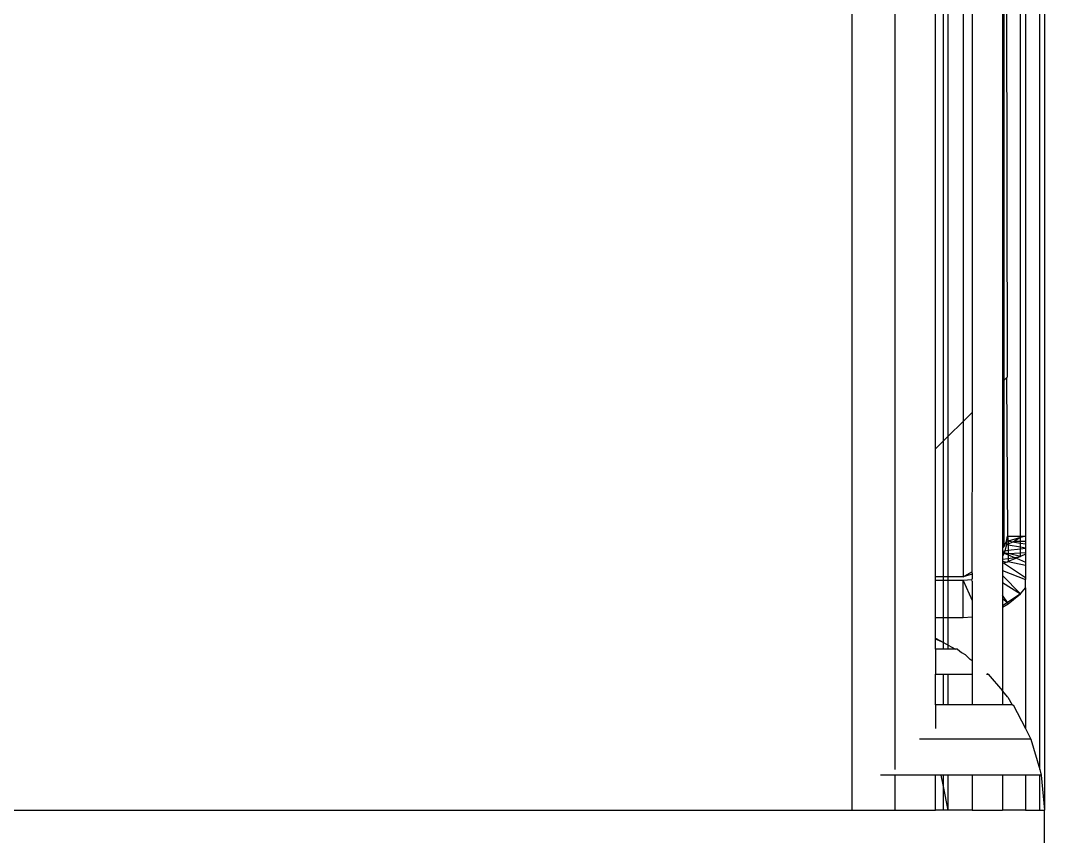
# Model space of a CAD drawing. Header units: inches. Extents: x 17 to 4615, y 5 to 3256.
# Drawn here: x 1668.08 to 1695.73, y 2226.04 to 2248.08 of the extents above; entities that cross this region are included whole.
import ezdxf

# ---------------------------------------------------------------- set-up
doc = ezdxf.new("R2010")
doc.units = ezdxf.units.IN
doc.header["$MEASUREMENT"] = 0

msp = doc.modelspace()

# ---------------------------------------------------------------- linework, layer by layer
for p, q in [((1690.532, 2607.152), (1690.532, 2226.752)), ((1695.732, 2607.152), (1695.732, 2226.752)), ((1691.69, 2606.055), (1691.69, 2227.85)), ((1695.602, 2227.85), (1695.602, 2606.055)), ((1695.088, 2234.152), (1695.088, 2256.952)), ((1695.217, 2256.952), (1695.217, 2234.152)), ((1694.732, 2238.452), (1694.709, 2250.036)), ((1694.641, 2238.361), (1694.641, 2249.693)), ((1694.598, 2249.629), (1694.598, 2238.318)), ((1692.789, 2236.509), (1692.789, 2248.952)), ((1693.005, 2236.725), (1693.005, 2248.952)), ((1693.132, 2236.852), (1693.132, 2248.952)), ((1693.532, 2248.952), (1693.532, 2237.252)), ((1693.775, 2249), (1693.775, 2237.494)), ((1694.598, 2238.318), (1694.641, 2238.361)), ((1694.641, 2238.361), (1694.709, 2238.429)), ((1694.641, 2233.877), (1694.641, 2238.361)), ((1694.709, 2238.429), (1694.732, 2238.452)), ((1694.709, 2238.429), (1694.732, 2234.152)), ((1694.598, 2238.318), (1694.598, 2233.824)), ((1693.532, 2237.252), (1693.775, 2237.494)), ((1693.775, 2237.494), (1693.767, 2233.19)), ((1693.132, 2236.852), (1693.532, 2237.252)), ((1693.532, 2237.252), (1693.532, 2233.052)), ((1692.789, 2236.509), (1693.005, 2236.725)), ((1693.005, 2236.725), (1693.132, 2236.852)), ((1693.005, 2233.052), (1693.005, 2236.725)), ((1693.132, 2233.052), (1693.132, 2236.852)), ((1692.789, 2233.052), (1692.789, 2236.509)), ((1694.641, 2233.877), (1694.709, 2234.015)), ((1694.709, 2233.918), (1694.661, 2233.757)), ((1694.709, 2234.015), (1694.732, 2234.152)), ((1694.755, 2234.015), (1694.709, 2234.015)), ((1694.709, 2234.015), (1694.709, 2233.918)), ((1694.755, 2233.939), (1694.709, 2233.918)), ((1694.755, 2233.91), (1694.709, 2233.918)), ((1694.732, 2234.152), (1695.088, 2234.152)), ((1694.732, 2234.152), (1694.755, 2234.015)), ((1695.088, 2234.117), (1694.755, 2234.015)), ((1694.865, 2233.99), (1694.755, 2234.015)), ((1694.755, 2234.015), (1694.755, 2233.939)), ((1694.865, 2233.99), (1694.755, 2233.939)), ((1694.755, 2233.939), (1694.755, 2233.91)), ((1695.088, 2233.853), (1694.755, 2233.91)), ((1694.755, 2233.91), (1694.755, 2233.77)), ((1694.919, 2234.015), (1694.865, 2233.99)), ((1695.088, 2233.954), (1694.865, 2233.99)), ((1695.088, 2234.117), (1694.919, 2234.015)), ((1694.919, 2234.015), (1695.088, 2234.015)), ((1695.088, 2234.152), (1695.217, 2234.152)), ((1695.217, 2234.152), (1695.088, 2234.117)), ((1695.088, 2234.117), (1695.088, 2234.152)), ((1695.088, 2234.015), (1695.088, 2234.117)), ((1695.088, 2234.015), (1695.217, 2234.015)), ((1695.088, 2233.954), (1695.088, 2234.015)), ((1695.217, 2233.933), (1695.088, 2233.954)), ((1695.088, 2233.853), (1695.088, 2233.954)), ((1695.217, 2234.152), (1695.217, 2234.015)), ((1695.217, 2234.015), (1695.217, 2233.933)), ((1695.217, 2233.933), (1695.217, 2233.831)), ((1694.598, 2233.824), (1694.641, 2233.877)), ((1694.598, 2233.824), (1694.598, 2233.749)), ((1694.598, 2233.749), (1694.661, 2233.757)), ((1694.598, 2233.749), (1694.598, 2233.723)), ((1694.641, 2233.693), (1694.598, 2233.723)), ((1694.598, 2233.723), (1694.598, 2233.612)), ((1694.641, 2233.693), (1694.598, 2233.612)), ((1694.661, 2233.757), (1694.641, 2233.693)), ((1694.641, 2233.693), (1694.712, 2233.695)), ((1694.641, 2233.693), (1694.755, 2233.646)), ((1694.661, 2233.757), (1694.755, 2233.77)), ((1694.712, 2233.695), (1694.755, 2233.684)), ((1694.755, 2233.77), (1695.088, 2233.814)), ((1694.755, 2233.77), (1694.755, 2233.684)), ((1694.755, 2233.684), (1695.088, 2233.706)), ((1695.088, 2233.602), (1694.755, 2233.684)), ((1694.755, 2233.684), (1694.755, 2233.646)), ((1694.755, 2233.646), (1694.922, 2233.577)), ((1694.755, 2233.646), (1694.755, 2233.551)), ((1695.217, 2233.831), (1695.088, 2233.853)), ((1695.088, 2233.814), (1695.088, 2233.853)), ((1695.088, 2233.814), (1695.217, 2233.831)), ((1695.088, 2233.706), (1695.088, 2233.814)), ((1695.088, 2233.706), (1695.217, 2233.71)), ((1695.088, 2233.602), (1695.088, 2233.706)), ((1695.217, 2233.667), (1695.088, 2233.602)), ((1695.217, 2233.831), (1695.217, 2233.71)), ((1695.217, 2233.71), (1695.217, 2233.667)), ((1695.217, 2233.667), (1695.217, 2233.454)), ((1694.598, 2233.612), (1694.598, 2233.527)), ((1694.598, 2233.527), (1694.755, 2233.551)), ((1694.598, 2233.527), (1694.598, 2233.474)), ((1694.598, 2233.474), (1694.722, 2233.453)), ((1694.598, 2233.474), (1694.598, 2233.44)), ((1694.629, 2233.419), (1694.598, 2233.44)), ((1694.598, 2233.44), (1694.598, 2233.408)), ((1694.629, 2233.419), (1694.598, 2233.408)), ((1694.598, 2233.408), (1694.598, 2233.221)), ((1694.722, 2233.453), (1694.629, 2233.419)), ((1695.217, 2233.026), (1694.629, 2233.419)), ((1694.755, 2233.465), (1694.722, 2233.453)), ((1694.755, 2233.551), (1694.922, 2233.577)), ((1694.974, 2233.555), (1694.755, 2233.465)), ((1694.755, 2233.551), (1694.755, 2233.465)), ((1694.755, 2233.465), (1695.217, 2233.369)), ((1694.922, 2233.577), (1695.088, 2233.602)), ((1694.922, 2233.577), (1694.974, 2233.555)), ((1695.088, 2233.602), (1694.974, 2233.555)), ((1694.974, 2233.555), (1695.217, 2233.454)), ((1695.217, 2233.454), (1695.217, 2233.369)), ((1695.217, 2233.369), (1695.217, 2233.026)), ((1693.532, 2233.052), (1693.767, 2233.19)), ((1693.775, 2233.13), (1693.532, 2233.052)), ((1693.767, 2233.19), (1693.775, 2233.13)), ((1693.775, 2233.13), (1693.775, 2233)), ((1694.598, 2233.221), (1695.217, 2232.985)), ((1694.598, 2233.221), (1694.598, 2233.087)), ((1694.598, 2233.087), (1695.088, 2232.597)), ((1694.598, 2233.087), (1694.598, 2232.904)), ((1693.005, 2233.052), (1692.789, 2233.052)), ((1692.789, 2232.952), (1692.789, 2233.052)), ((1693.005, 2232.952), (1692.789, 2232.952)), ((1692.789, 2231.952), (1692.789, 2232.952)), ((1693.132, 2233.052), (1693.005, 2233.052)), ((1693.005, 2232.952), (1693.005, 2233.052)), ((1693.132, 2232.952), (1693.005, 2232.952)), ((1693.005, 2231.952), (1693.005, 2232.952)), ((1693.532, 2233.052), (1693.132, 2233.052)), ((1693.132, 2232.952), (1693.132, 2233.052)), ((1693.532, 2232.952), (1693.132, 2232.952)), ((1693.132, 2231.952), (1693.132, 2232.952)), ((1693.767, 2232.975), (1693.532, 2232.952)), ((1693.532, 2231.952), (1693.532, 2232.952)), ((1693.532, 2232.952), (1693.775, 2232.412)), ((1693.767, 2232.975), (1693.775, 2233)), ((1693.775, 2232.935), (1693.767, 2232.975)), ((1693.775, 2232.935), (1693.775, 2232.412)), ((1694.598, 2232.904), (1695.088, 2232.597)), ((1694.598, 2232.904), (1694.598, 2232.558)), ((1695.217, 2233.026), (1695.217, 2232.985)), ((1695.217, 2232.754), (1695.217, 2232.985)), ((1694.731, 2232.358), (1694.598, 2232.558)), ((1694.598, 2232.558), (1694.598, 2232.471)), ((1695.088, 2232.597), (1694.731, 2232.358)), ((1694.755, 2232.323), (1695.088, 2232.597)), ((1695.088, 2232.597), (1695.217, 2232.754)), ((1695.217, 2232.754), (1695.217, 2228.956)), ((1693.775, 2232.412), (1693.775, 2231.976)), ((1694.598, 2232.471), (1694.731, 2232.358)), ((1694.598, 2232.471), (1694.598, 2232.269)), ((1694.731, 2232.358), (1694.598, 2232.269)), ((1694.598, 2232.239), (1694.755, 2232.323)), ((1694.598, 2232.269), (1694.598, 2232.239)), ((1694.598, 2232.239), (1694.598, 2229.974)), ((1694.755, 2232.323), (1694.731, 2232.358)), ((1693.532, 2231.952), (1693.775, 2231.976)), ((1693.775, 2231.976), (1693.775, 2230.782)), ((1692.789, 2231.952), (1693.005, 2231.952)), ((1692.789, 2231.399), (1692.789, 2231.952)), ((1693.005, 2231.952), (1693.132, 2231.952)), ((1693.005, 2231.28), (1693.005, 2231.952)), ((1693.132, 2231.952), (1693.532, 2231.952)), ((1693.132, 2231.21), (1693.132, 2231.952)), ((1692.789, 2231.399), (1693.005, 2231.28)), ((1692.789, 2231.367), (1692.789, 2231.399)), ((1693.005, 2231.28), (1692.789, 2231.367)), ((1692.789, 2231.105), (1692.789, 2231.367)), ((1693.005, 2231.28), (1693.132, 2231.21)), ((1693.005, 2231.105), (1693.005, 2231.28)), ((1693.132, 2231.21), (1693.324, 2231.105)), ((1693.132, 2231.105), (1693.132, 2231.21)), ((1693.005, 2231.105), (1692.789, 2231.105)), ((1692.789, 2231.105), (1692.789, 2230.429)), ((1693.132, 2231.105), (1693.005, 2231.105)), ((1693.324, 2231.105), (1693.132, 2231.105)), ((1693.378, 2231.105), (1693.324, 2231.105)), ((1693.378, 2231.105), (1693.49, 2231.013)), ((1693.49, 2231.013), (1693.589, 2230.959)), ((1693.727, 2230.821), (1693.589, 2230.959)), ((1693.775, 2230.782), (1693.727, 2230.821)), ((1693.775, 2230.782), (1693.775, 2230.429)), ((1692.789, 2229.598), (1692.789, 2230.429)), ((1692.789, 2230.429), (1693.005, 2230.429)), ((1693.005, 2229.598), (1693.005, 2230.429)), ((1693.005, 2230.429), (1693.132, 2230.429)), ((1693.132, 2229.598), (1693.132, 2230.429)), ((1693.132, 2230.429), (1693.775, 2230.429)), ((1693.775, 2230.429), (1693.775, 2229.598)), ((1694.163, 2230.429), (1694.209, 2230.429)), ((1694.186, 2230.448), (1694.209, 2230.429)), ((1694.209, 2230.429), (1694.598, 2229.974)), ((1694.739, 2229.809), (1694.598, 2229.974)), ((1694.598, 2229.974), (1694.598, 2229.598)), ((1694.739, 2229.809), (1694.855, 2229.598)), ((1693.005, 2229.598), (1692.789, 2229.598)), ((1692.789, 2229.598), (1692.789, 2228.956)), ((1693.132, 2229.598), (1693.005, 2229.598)), ((1693.775, 2229.598), (1693.132, 2229.598)), ((1694.598, 2229.598), (1693.775, 2229.598)), ((1694.855, 2229.598), (1694.598, 2229.598)), ((1694.855, 2229.598), (1694.885, 2229.598)), ((1694.885, 2229.598), (1695.217, 2228.956)), ((1695.217, 2228.956), (1695.367, 2228.666)), ((1695.367, 2228.666), (1692.36, 2228.666)), ((1695.367, 2228.666), (1695.602, 2227.85)), ((1695.602, 2227.85), (1695.646, 2227.699)), ((1691.69, 2227.699), (1691.303, 2227.699)), ((1691.69, 2227.699), (1691.69, 2226.752)), ((1692.789, 2227.699), (1691.69, 2227.699)), ((1692.789, 2226.752), (1692.789, 2227.699)), ((1692.944, 2227.699), (1692.789, 2227.699)), ((1693.005, 2227.392), (1692.944, 2227.699)), ((1693.005, 2227.699), (1692.944, 2227.699)), ((1693.005, 2227.392), (1693.005, 2227.699)), ((1693.132, 2227.699), (1693.005, 2227.699)), ((1693.132, 2226.752), (1693.132, 2227.699)), ((1693.775, 2227.699), (1693.132, 2227.699)), ((1693.775, 2227.699), (1693.775, 2226.752)), ((1694.598, 2227.699), (1693.775, 2227.699)), ((1694.598, 2227.699), (1694.598, 2226.752)), ((1695.217, 2227.699), (1694.598, 2227.699)), ((1695.217, 2227.699), (1695.217, 2226.752)), ((1695.602, 2227.699), (1695.217, 2227.699)), ((1695.602, 2226.752), (1695.602, 2227.699)), ((1695.646, 2227.699), (1695.602, 2227.699)), ((1695.646, 2227.699), (1695.732, 2226.752)), ((1693.132, 2226.752), (1693.005, 2227.392)), ((1693.005, 2226.752), (1693.005, 2227.392)), ((1660.932, 2226.752), (1690.532, 2226.752)), ((1690.532, 2226.752), (1691.69, 2226.752)), ((1691.69, 2226.752), (1692.789, 2226.752)), ((1693.005, 2226.752), (1692.789, 2226.752)), ((1693.132, 2226.752), (1693.005, 2226.752)), ((1693.775, 2226.752), (1693.132, 2226.752)), ((1693.775, 2226.752), (1694.598, 2226.752)), ((1695.217, 2226.752), (1694.598, 2226.752)), ((1695.217, 2226.752), (1695.602, 2226.752)), ((1695.602, 2226.752), (1695.732, 2226.752)), ((1695.732, 2197.152), (1695.732, 2226.752))]:
    msp.add_line(p, q)

doc.saveas('drawing.dxf')
